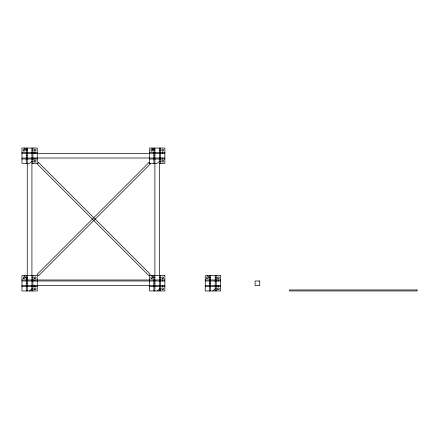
<?xml version="1.0" encoding="UTF-8"?>
<svg xmlns="http://www.w3.org/2000/svg" width="439" height="439" viewBox="0 0 439 439"><rect width="100%" height="100%" fill="white"/><g stroke="black" fill="none" stroke-linecap="round" stroke-linejoin="round"><path stroke-width="0.66" d="M34.747 152.366L35.076 152.366M35.071 153.403L34.752 153.403M34.747 158.013L35.076 158.013M35.076 159.011L34.747 159.011M34.747 279.989L35.076 279.989M35.076 280.987L34.747 280.987M34.747 285.635L35.076 285.635M35.071 286.678L34.752 286.678M162.37 152.366L162.699 152.366M162.693 153.403L162.375 153.403M162.37 158.013L162.699 158.013M162.699 159.011L162.37 159.011M162.37 279.989L162.699 279.989M162.699 280.987L162.37 280.987M162.37 285.635L162.699 285.635M162.693 286.678L162.375 286.678M218.04 279.989L218.37 279.989M218.37 280.987L218.04 280.987M218.04 285.635L218.37 285.635M218.37 286.634L218.046 286.678M31.921 161.173L29.594 163.33L21.95 163.33L21.95 148.042L37.238 148.042L37.238 163.33L31.921 163.33M159.544 161.173L157.217 163.33L149.573 163.33L149.573 148.042L164.861 148.042L164.861 163.33L159.544 163.33M29.594 290.958L31.921 288.796L31.921 289.125M157.217 290.958L159.544 288.796M212.888 290.958L215.214 288.796M210.605 277.821L210.561 277.497M26.269 149.875C25.555 150.412 27.898 150.489 27.311 149.88M32.92 161.503L32.92 161.173M153.891 149.875L153.891 150.204L151.735 148.042M154.89 150.204L154.89 149.875M160.542 161.503L160.542 161.173M26.269 277.497C25.533 278.057 28.008 278.057 27.267 277.497M32.92 289.125L32.92 288.796M153.891 277.497L153.891 277.827L151.735 275.67M154.89 277.827L154.89 277.497M160.542 289.125L160.542 288.796M216.207 289.125L216.207 288.796M31.921 150.204L32.92 150.204M159.544 150.204L160.542 150.204M26.269 150.539L27.267 150.539M21.95 152.366L37.238 152.366M149.573 152.366L164.861 152.366M21.95 153.365L164.861 153.365M26.269 155.686L27.267 155.686M153.891 155.686L154.89 155.686M21.95 158.013L164.861 158.013M21.95 159.011L37.238 159.011M149.573 159.011L164.861 159.011M31.921 277.827L32.92 277.827M159.544 277.827L160.542 277.827M215.214 277.827L216.207 277.827M26.269 278.161L27.267 278.161M21.95 279.989L164.861 279.989M205.243 279.989L220.532 279.989M21.95 280.987L164.861 280.987M205.243 280.987L220.532 280.987M26.269 283.314L27.267 283.314M153.891 283.314L154.89 283.314M209.562 283.314L210.561 283.314M21.95 285.635L164.861 285.635M205.243 285.635L220.532 285.635M21.95 286.634L37.238 286.634M149.573 286.634L164.861 286.634M205.243 286.634L220.532 286.634M207.4 275.67L209.562 277.827M24.112 148.042L26.269 150.204M24.112 275.67L26.269 277.827M216.207 275.67L216.207 290.958M215.214 275.67L215.214 290.958M210.561 275.67L210.561 290.958M209.562 275.67L209.562 290.958M160.542 148.042L160.542 163.33M160.542 275.67L160.542 290.958M159.544 148.042L159.544 290.958M154.89 148.042L154.89 290.958M153.891 148.042L153.891 163.33M153.891 275.67L153.891 290.958M32.92 148.042L32.92 163.33M32.92 275.67L32.92 290.958M31.921 148.042L31.921 290.958M27.267 148.042L27.267 290.958M26.269 148.042L26.269 163.33M26.269 275.67L26.269 290.958M38.648 162.589L37.238 163.999L148.909 275.67L150.319 274.26L38.648 162.589M148.909 162.589L37.238 274.26L38.648 275.67L150.319 163.999L148.909 162.589M37.238 275.67L21.95 275.67L21.95 290.958L37.238 290.958L37.238 275.67M164.861 275.67L149.573 275.67L149.573 290.958L164.861 290.958L164.861 275.67M220.532 275.67L205.243 275.67L205.243 290.958L220.532 290.958L220.532 275.67M259.745 280.987L255.097 280.987L255.097 285.635L259.745 285.635L259.745 280.987M417.05 289.954L289.427 289.954L289.427 290.953L417.05 290.953L417.05 289.954M217.914 278.617A0.916 0.916 0 0 0 219.286 277.827A0.916 0.916 0 0 0 217.914 277.036A0.916 0.916 0 0 0 217.914 278.617M206.945 278.617A0.916 0.916 0 0 0 208.316 277.827A0.916 0.916 0 0 0 206.945 277.036A0.916 0.916 0 0 0 206.945 278.617M217.914 289.586A0.916 0.916 0 0 0 219.286 288.796A0.916 0.916 0 0 0 217.914 288.006A0.916 0.916 0 0 0 217.914 289.586M162.243 150.994A0.916 0.916 0 0 0 163.615 150.204A0.916 0.916 0 0 0 162.243 149.414A0.916 0.916 0 0 0 162.243 150.994M151.274 150.994A0.916 0.916 0 0 0 152.646 150.204A0.916 0.916 0 0 0 151.274 149.414A0.916 0.916 0 0 0 151.274 150.994M162.243 161.964A0.916 0.916 0 0 0 163.615 161.173A0.916 0.916 0 0 0 162.243 160.383A0.916 0.916 0 0 0 162.243 161.964M34.621 150.994A0.916 0.916 0 0 0 35.993 150.204A0.916 0.916 0 0 0 34.621 149.414A0.916 0.916 0 0 0 34.621 150.994M23.651 150.994A0.916 0.916 0 0 0 25.023 150.204A0.916 0.916 0 0 0 23.651 149.414A0.916 0.916 0 0 0 23.651 150.994M34.621 161.964A0.916 0.916 0 0 0 35.993 161.173A0.916 0.916 0 0 0 34.621 160.383A0.916 0.916 0 0 0 34.621 161.964M151.274 278.617A0.916 0.916 0 0 0 152.646 277.827A0.916 0.916 0 0 0 151.274 277.036A0.916 0.916 0 0 0 151.274 278.617M162.243 289.586A0.916 0.916 0 0 0 163.615 288.796A0.916 0.916 0 0 0 162.243 288.006A0.916 0.916 0 0 0 162.243 289.586M23.651 278.617A0.916 0.916 0 0 0 25.023 277.827A0.916 0.916 0 0 0 23.651 277.036A0.916 0.916 0 0 0 23.651 278.617M34.621 289.586A0.916 0.916 0 0 0 35.993 288.796A0.916 0.916 0 0 0 34.621 288.006A0.916 0.916 0 0 0 34.621 289.586M162.243 278.617A0.916 0.916 0 0 0 163.615 277.827A0.916 0.916 0 0 0 162.243 277.036A0.916 0.916 0 0 0 162.243 278.617M34.621 278.617A0.916 0.916 0 0 0 35.993 277.827A0.916 0.916 0 0 0 34.621 277.036A0.916 0.916 0 0 0 34.621 278.617"/></g></svg>
